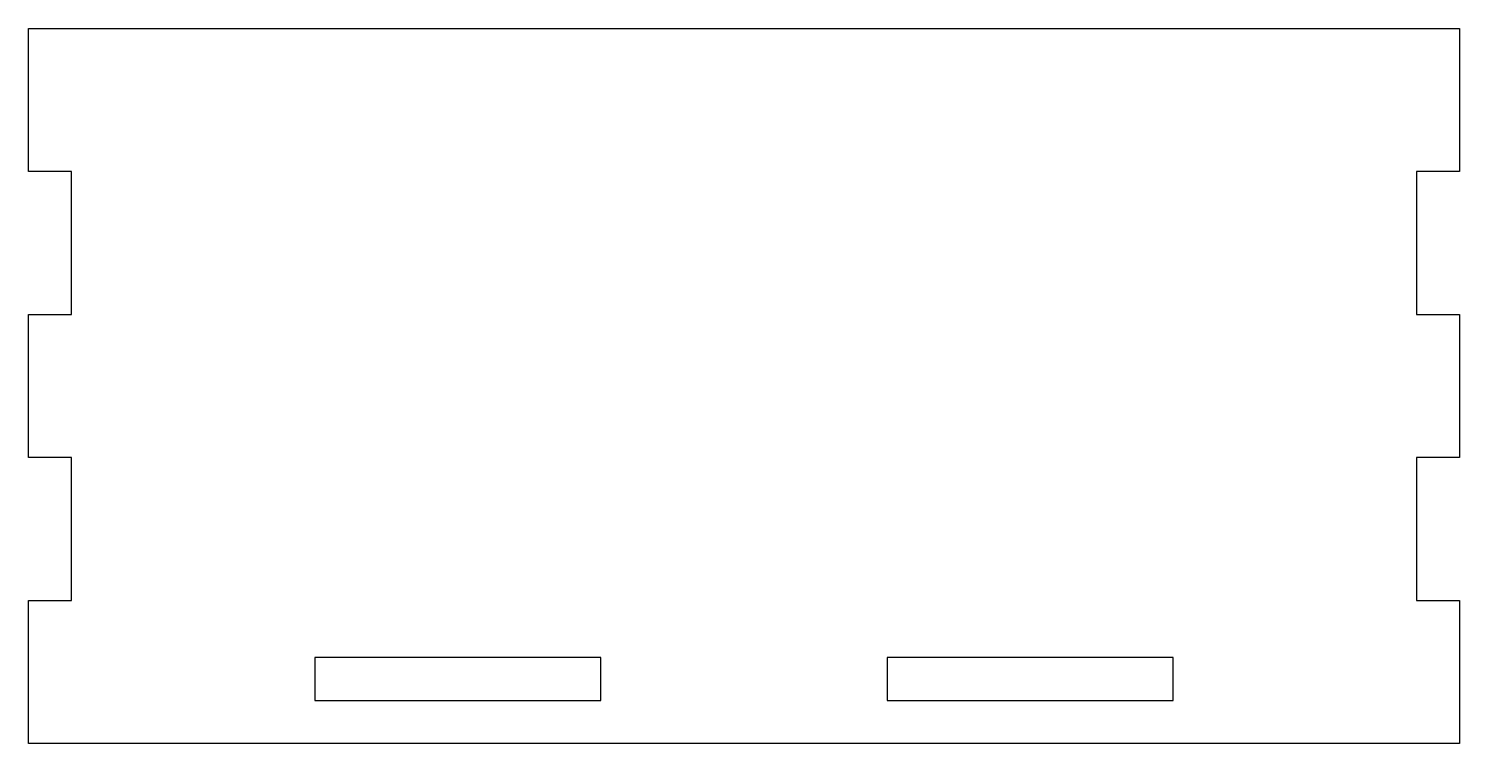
# Model space of a CAD drawing. Header units: millimetres. Extents: x -100 to 0, y 0 to 50.
import ezdxf

# ---------------------------------------------------------------- set-up
doc = ezdxf.new("R2010")
doc.units = ezdxf.units.MM
doc.layers.get('0').update_dxf_attribs({"linetype": 'CONTINUOUS'})

msp = doc.modelspace()

# ---------------------------------------------------------------- linework, layer by layer
for points in [[(-97, 40), (-100, 40), (-100, 50), (0, 50), (0, 40), (-3, 40), (-3, 30), (0, 30), (0, 20), (-3, 20), (-3, 10), (0, 10), (0, 0), (-100, 0), (-100, 10), (-97, 10), (-97, 20), (-100, 20), (-100, 30), (-97, 30)], [(-60, 3), (-60, 6), (-80, 6), (-80, 3)], [(-20, 6), (-40, 6), (-40, 3), (-20, 3)]]:
    msp.add_lwpolyline(points, close=True)

doc.saveas('drawing.dxf')
